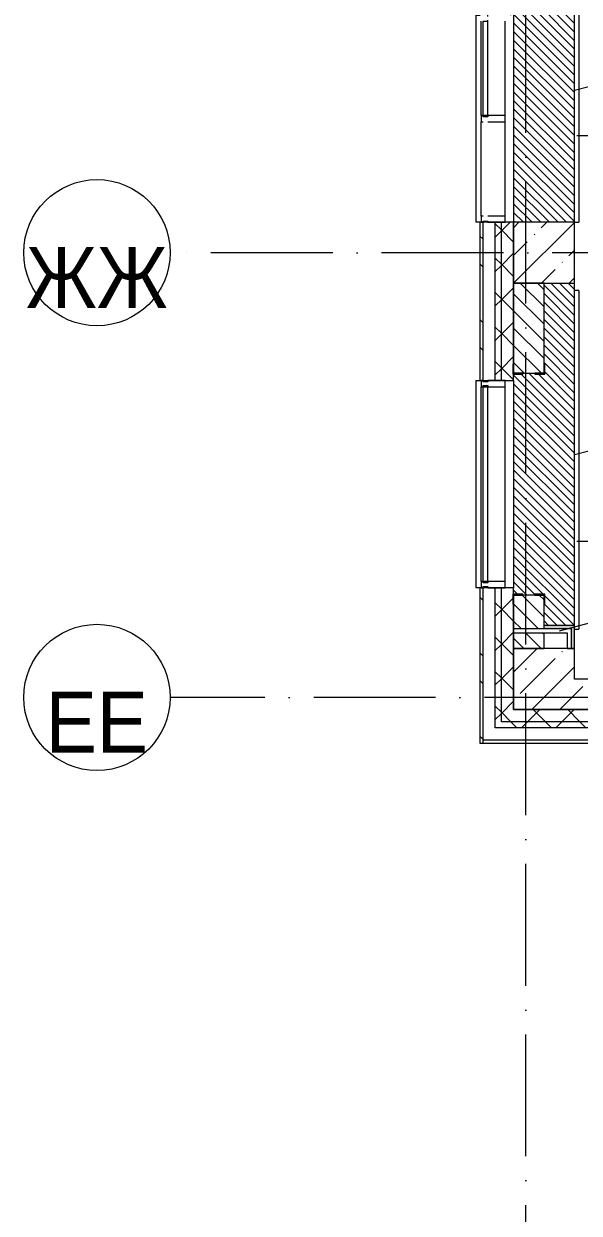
# Model space of a CAD drawing. Header units: millimetres. Extents: x -6467 to 105918, y -7090 to 92481.
# Drawn here: x -6467 to -1912, y 51047 to 60810 of the extents above; entities that cross this region are included whole.
import ezdxf

# ---------------------------------------------------------------- set-up
doc = ezdxf.new("R2010")
doc.units = ezdxf.units.MM
doc.linetypes.add('50_200_ШТРИХ_1Т_ш5_п1_п1_', pattern=[1400, 1000, -200, 0, -200])
for name, color, linetype, lineweight in [('A-FLOR', 7, 'Continuous', 9), ('A-FLOR-IDEN', 7, 'Continuous', 9), ('A-GLAZ', 7, 'Continuous', 5), ('A-GLAZ-CWMG', 7, 'Continuous', 9), ('A-GLAZ-CWMG-1', 7, 'Continuous', 20), ('A-WALL', 7, 'Continuous', 5), ('A-WALL-FNSH-1', 7, 'Continuous', 5), ('A-WALL-IDEN', 7, 'Continuous', 9), ('I-WALL', 7, 'Continuous', 5), ('S-COLS', 7, 'Continuous', 9), ('S-COLS-1', 7, 'Continuous', 5)]:
    doc.layers.add(name, color=color, linetype=linetype, lineweight=lineweight)
for name, color, linetype, lineweight, true_color in [('A-FLOR-PATT-1', 7, 'Continuous', 5, 0xd61c12), ('A-GENM-1', 7, 'Continuous', 9, 0xaaaaaa), ('A-GENM-2', 7, 'Continuous', 20, 0xaaaaaa), ('A-WALL-1', 7, 'Continuous', 5, 0x77b143), ('A-WALL-3', 7, 'Continuous', 5, 0x787878), ('Оси-1', 7, 'Continuous', 20, 0xaaaaaa), ('Оси-2', 7, 'Continuous', 9, 0xaaaaaa), ('Оси-3', 7, '50_200_ШТРИХ_1Т_ш5_п1_п1_', 9, 0xaaaaaa)]:
    doc.layers.add(name, color=color, linetype=linetype, lineweight=lineweight, true_color=true_color)
doc.styles.add('Arial', font='arial.ttf', dxfattribs={"width": 0.9, "height": 500})
pattern_1 = [(45, (0, 0), (-228.0985, 228.0985), []), (45, (228.1, 0), (-228.0985, 228.0985), [403.225, -80.645, 6.706, -73.939])]
pattern_2 = [(45, (0, 0), (-141.42136, 141.42136), []), (135, (0, 0), (-141.42136, -141.42136), [])]

# ---------------------------------------------------------------- blocks, each defined once
blk = doc.blocks.new('Прямоугольный импост - Импост структурный с накладкой - 180мм-22437098-АИ_План этажа Радиаторы_2')
at = {"layer": 'A-GLAZ-CWMG-1'}
for p, q in [((-50, 0), (-50, 17)), ((-50, 17), (0, 17)), ((-40, 0), (-50, 0)), ((-40, -40), (-40, 0)), ((0, 0), (-10, 0)), ((-10, 0), (-10, -40)), ((0, 17), (0, 0)), ((-50, -180), (-50, -40)), ((-50, -40), (-40, -40)), ((-10, -40), (0, -40)), ((0, -40), (0, -180)), ((0, -180), (-50, -180))]:
    blk.add_line(p, q, dxfattribs=at)
blk = doc.blocks.new('Прямоугольный импост - Импост структурный с накладкой - 180мм-22437099-АИ_План этажа Радиаторы_2')
at = {"layer": 'A-GLAZ-CWMG-1'}
for p, q in [((0, 17), (-50, 17)), ((-50, 17), (-50, 0)), ((-50, 0), (-40, 0)), ((-40, 0), (-40, -40)), ((-10, -40), (-10, 0)), ((-10, 0), (0, 0)), ((0, 0), (0, 17)), ((-40, -40), (-50, -40)), ((-50, -40), (-50, -180)), ((0, -40), (-10, -40)), ((0, -180), (0, -40)), ((-50, -180), (0, -180))]:
    blk.add_line(p, q, dxfattribs=at)
blk = doc.blocks.new('Прямоугольный импост - Импост структурный с накладкой - 180мм-V235-АИ_План этажа Радиаторы_2')
at = {"layer": 'A-GLAZ-CWMG'}
for p, q in [((-2717, 56231), (-2717, 57831)), ((-2700, 57831), (-2660, 57831)), ((-2700, 56231), (-2700, 57831)), ((-2660, 56231), (-2660, 57831)), ((-2520, 56231), (-2520, 57831)), ((-2660, 56231), (-2700, 56231))]:
    blk.add_line(p, q, dxfattribs=at)
blk = doc.blocks.new('Прямоугольный импост - Импост структурный с накладкой - 180мм-22437111-АИ_План этажа Радиаторы_2')
at = {"layer": 'A-GLAZ-CWMG-1'}
for p, q in [((-50, 0), (-50, 17)), ((-50, 17), (0, 17)), ((0, 0), (-10, 0)), ((-10, 0), (-10, -40)), ((0, 17), (0, 0)), ((-50, -180), (-50, -40)), ((-10, -40), (0, -40)), ((0, -40), (0, -180)), ((0, -180), (-50, -180))]:
    blk.add_line(p, q, dxfattribs=at)
blk = doc.blocks.new('Прямоугольный импост - Импост структурный с накладкой - 180мм-22071093-АИ_План этажа Радиаторы_2')
at = {"layer": 'A-GLAZ-CWMG'}
for p, q in [((23480, 63231), (23480, 64006)), ((23497, 64006), (23537, 64006)), ((23497, 63231), (23497, 64006)), ((23537, 63231), (23537, 64006)), ((23677, 63231), (23677, 64006)), ((23537, 63231), (23497, 63231))]:
    blk.add_line(p, q, dxfattribs=at)
blk = doc.blocks.new('Прямоугольный импост - Импост структурный с накладкой - 180мм-V232-АИ_План этажа Радиаторы_2')
at = {"layer": 'A-GLAZ-CWMG'}
for p, q in [((6637, 55111), (5862, 55111)), ((6637, 54914), (5862, 54914))]:
    blk.add_line(p, q, dxfattribs=at)
blk = doc.blocks.new('Прямоугольный импост - Импост структурный с накладкой - 180мм-V237-АИ_План этажа Радиаторы_2')
at = {"layer": 'A-GLAZ-CWMG-1'}
for p, q in [((-25, 0), (-25, 17)), ((-25, 17), (25, 17)), ((-15, 0), (-25, 0)), ((-15, -40), (-15, 0)), ((25, 17), (25, 0)), ((-25, -180), (-25, -40)), ((-25, -40), (-15, -40)), ((25, -40), (25, -180)), ((25, -180), (-25, -180))]:
    blk.add_line(p, q, dxfattribs=at)
blk = doc.blocks.new('Фахверк _газобетон торцы_241 - Фахверк _газобетон торцы_-25571372-АИ_План этажа Радиаторы_2')
at = {"layer": 'A-GENM-2'}
for p, q in [((89406, 11134.7), (89325, 11134.7)), ((89325, 11134.7), (89325, 11128.7)), ((89406, 11053.7), (89406, 11134.7)), ((89325, 11128.7), (89400, 11128.7)), ((89400, 11128.7), (89400, 11053.7)), ((89400, 11053.7), (89406, 11053.7)), ((89400, 10953.7), (89400, 10878.7)), ((89406, 10953.7), (89400, 10953.7)), ((89406, 10872.7), (89406, 10953.7)), ((89400, 10878.7), (89325, 10878.7)), ((89325, 10878.7), (89325, 10872.7)), ((89325, 10872.7), (89406, 10872.7))]:
    blk.add_line(p, q, dxfattribs=at)
blk = doc.blocks.new('Фахверк _газобетон торцы_242 - Фахверк _газобетон торцы_-25571392-АИ_План этажа Радиаторы_2')
at = {"layer": 'A-GENM-2'}
for p, q in [((89406, 156989.3), (89325, 156989.3)), ((89325, 156989.3), (89325, 156983.3)), ((89325, 156983.3), (89400, 156983.3)), ((89400, 156983.3), (89400, 156908.3)), ((89400, 156908.3), (89406, 156908.3)), ((89406, 156908.3), (89406, 156989.3)), ((89406, 156808.3), (89400, 156808.3)), ((89400, 156808.3), (89400, 156733.3)), ((89406, 156727.3), (89406, 156808.3)), ((89400, 156733.3), (89325, 156733.3)), ((89325, 156733.3), (89325, 156727.3)), ((89325, 156727.3), (89406, 156727.3))]:
    blk.add_line(p, q, dxfattribs=at)
blk = doc.blocks.new('Фахверк _газобетон торцы_305 - Фахверк _газобетон торцы_-25574323-АИ_План этажа Радиаторы_2')
at = {"layer": 'A-GENM-2'}
for p, q in [((89406, 156989.3), (89325, 156989.3)), ((89325, 156989.3), (89325, 156983.3)), ((89325, 156983.3), (89400, 156983.3)), ((89400, 156983.3), (89400, 156908.3)), ((89400, 156908.3), (89406, 156908.3)), ((89406, 156908.3), (89406, 156989.3)), ((89406, 156808.3), (89400, 156808.3)), ((89400, 156808.3), (89400, 156733.3)), ((89406, 156727.3), (89406, 156808.3)), ((89400, 156733.3), (89325, 156733.3)), ((89325, 156733.3), (89325, 156727.3)), ((89325, 156727.3), (89406, 156727.3))]:
    blk.add_line(p, q, dxfattribs=at)
blk = doc.blocks.new('Отлив_СКБ - Отлив витража-V395-АИ_План этажа Радиаторы_2')
at = {"layer": 'A-GLAZ'}
for p, q in [((0, 67), (0, 100)), ((1700, 100), (0, 100)), ((1700, 100), (1700, 67)), ((0, 2), (10, 2)), ((865, 2), (875, 2)), ((1650, 2), (1660, 2)), ((1690, 2), (1700, 2))]:
    blk.add_line(p, q, dxfattribs=at)
blk = doc.blocks.new('Отлив_СКБ - Отлив витража-V396-АИ_План этажа Радиаторы_2')
at = {"layer": 'A-GLAZ'}
for p, q in [((0, 67), (0, 100)), ((1700, 100), (0, 100)), ((1700, 100), (1700, 67)), ((0, 2), (10, 2)), ((40, 2), (50, 2)), ((1650, 2), (1660, 2)), ((1690, 2), (1700, 2))]:
    blk.add_line(p, q, dxfattribs=at)
blk = doc.blocks.new('Ось сетки - Круг_Ø6_00__ISO-2_5_0_9K_-17386508-АИ_План этажа Радиаторы_2')
at = {"layer": 'Оси-1'}
blk.add_circle((0, 0), 3, dxfattribs=at)

msp = doc.modelspace()

# ---------------------------------------------------------------- hatches: boundary and pattern name
at = {"layer": 'A-FLOR-PATT-1'}
h = msp.add_hatch(dxfattribs=at)
h.set_pattern_fill('FP_341', color=256, style=0, pattern_type=2)
h.set_pattern_definition([(315, (-2200, 60355.694), (35.3553, 35.3553), [])])
h.paths.add_polyline_path([(-2154.5, 59180.7), (-1950, 59180.7), (-1950, 61350.7), (-2200, 61350.7), (-2200, 61016), (-2194, 61016), (-2194, 60935), (-2275, 60935), (-2275, 60941), (-2375, 60941), (-2375, 60935), (-2450, 60935), (-2450, 59180.7), (-2200, 59180.7)])
h = msp.add_hatch(dxfattribs=at)
h.set_pattern_fill('FP_340', color=256, style=0, pattern_type=2)
h.set_pattern_definition([(315, (-2200, 57180.87), (35.3553, 35.3553), [])])
h.paths.add_polyline_path([(-1975, 55871), (-1950, 55871), (-1950, 58680.7), (-2200, 58680.7), (-2200, 58016), (-2194, 58016), (-2194, 57935), (-2275, 57935), (-2275, 57941), (-2375, 57941), (-2375, 57935), (-2450, 57935), (-2449.2, 56127), (-2375, 56127), (-2375, 56121), (-2275, 56121), (-2275, 56127), (-2194, 56127), (-2194, 56046), (-2200, 56046), (-2200, 55871), (-2010, 55871)])
at = {"layer": 'A-WALL'}
h = msp.add_hatch(dxfattribs=at)
h.set_pattern_fill('FP_125', color=256, style=0, pattern_type=2)
h.set_pattern_definition(pattern_2)
h.paths.add_polyline_path([(-2600, 55031), (-2550, 55031), (-2550, 56181), (-2600, 56181), (-2600, 55298.5)])
h.paths.add_polyline_path([(-2569.8, 57881), (-2550, 57881), (-2550, 59181), (-2600, 59181), (-2600, 57881)])
h.paths.add_polyline_path([(-2600, 60881), (-2550, 60881), (-2550, 62181), (-2600, 62181), (-2600, 60929.9)])
h.paths.add_polyline_path([(-2550, 63881), (-2550, 65181), (-2600, 65181), (-2600, 63881), (-2569.8, 63881)])
h.paths.add_polyline_path([(-2569.8, 66881), (-2550, 66881), (-2550, 68081), (-2600, 68081), (-2600, 66881)])
h.paths.add_polyline_path([(-2600, 69781), (-2550, 69781), (-2550, 71091), (-2600, 71091), (-2600, 70081)])
h.paths.add_polyline_path([(-2569.8, 72791), (-2550, 72791), (-2550, 74081), (-2600, 74081), (-2600, 72791)])
h.paths.add_polyline_path([(-2600, 75781), (-2550, 75781), (-2550, 77081), (-2600, 77081), (-2600, 76416.4)])
h.paths.add_polyline_path([(-2569.8, 78781), (-2550, 78781), (-2550, 79981), (-2600, 79981), (-2600, 78781)])
h.paths.add_polyline_path([(-2600, 81681), (-2550, 81681), (-2550, 83081), (-2600, 83081), (-2600, 82047.8)])
h.paths.add_polyline_path([(-2569.8, 84781), (-2550, 84781), (-2550, 85831), (-2600, 85831), (-2600, 84781)])
h = msp.add_hatch(dxfattribs=at)
h.set_pattern_fill('FP_125', color=256, style=0, pattern_type=2)
h.set_pattern_definition(pattern_2)
h.paths.add_polyline_path([(-2450, 55081), (-2450, 56181), (-2550, 56181), (-2550, 55081)])
h.paths.add_polyline_path([(-2450, 57881), (-2450, 59181), (-2550, 59181), (-2550, 57881)])
h.paths.add_polyline_path([(-2450, 60881), (-2450, 62181), (-2550, 62181), (-2550, 60881)])
h.paths.add_polyline_path([(-2550, 63881), (-2450, 63881), (-2450, 65181), (-2550, 65181), (-2550, 64449.6)])
h.paths.add_polyline_path([(-2550, 66881), (-2450, 66881), (-2450, 68081), (-2550, 68081), (-2550, 67180.7)])
h.paths.add_polyline_path([(-2550, 69781), (-2450, 69781), (-2450, 71091), (-2550, 71091), (-2550, 70081)])
h.paths.add_polyline_path([(-2450, 72791), (-2450, 74081), (-2550, 74081), (-2550, 72791)])
h.paths.add_polyline_path([(-2450, 75781), (-2450, 77081), (-2550, 77081), (-2550, 75781)])
h.paths.add_polyline_path([(-2450, 78781), (-2450, 79981), (-2550, 79981), (-2550, 78781)])
h.paths.add_polyline_path([(-2550, 81681), (-2450, 81681), (-2450, 83081), (-2550, 83081), (-2550, 82047.8)])
h.paths.add_polyline_path([(-2450, 84781), (-2450, 85781), (-2550, 85781), (-2550, 84781)])
h = msp.add_hatch(dxfattribs=at)
h.set_pattern_fill('FP_1', color=256, style=0, pattern_type=2)
h.set_pattern_definition(pattern_1)
h.paths.add_polyline_path([(5300, 55181), (5300, 55431), (-1950, 55431), (-1950, 55181), (2828.5, 55181)])
h = msp.add_hatch(dxfattribs=at)
h.set_pattern_fill('FP_125', color=256, style=0, pattern_type=2)
h.set_pattern_definition(pattern_2)
h.paths.add_polyline_path([(74400, 55081), (74400, 55181), (68087, 55181), (68087, 55081), (74350, 55081)])
h.paths.add_polyline_path([(65946.4, 55081), (66450, 55081), (66450, 55181), (64968.4, 55181), (64968.4, 55081), (65115.9, 55081)])
h.paths.add_polyline_path([(63968.4, 55081), (63968.4, 55181), (62760.4, 55181), (62760.4, 55081), (63870.1, 55081)])
h.paths.add_polyline_path([(66950, 55081), (67212, 55081), (67212, 55181), (66950, 55181), (66950, 55169.4)])
h.paths.add_polyline_path([(59760.4, 55081), (60940.4, 55081), (60940.4, 55181), (59760.4, 55181)])
h.paths.add_polyline_path([(57940.4, 55081), (57940.4, 55181), (56760.4, 55181), (56760.4, 55081), (57641.4, 55081)])
h.paths.add_polyline_path([(54734.6, 55081), (54940.4, 55081), (54940.4, 55181), (53760.4, 55181), (53760.4, 55081), (54319.4, 55081)])
h.paths.add_polyline_path([(51827.9, 55081), (51940.4, 55081), (51940.4, 55181), (50760.4, 55181), (50760.4, 55081), (50997.4, 55081)])
h.paths.add_polyline_path([(47760.4, 55081), (48940.4, 55081), (48940.4, 55181), (47760.4, 55181)])
h.paths.add_polyline_path([(45599.2, 55081), (45940.4, 55081), (45940.4, 55181), (44460.4, 55181), (44460.4, 55081), (45183.9, 55081)])
h.paths.add_polyline_path([(41861.9, 55081), (42640.4, 55081), (42640.4, 55181), (41460.4, 55181), (41460.4, 55081)])
h.paths.add_polyline_path([(39640.4, 55081), (39640.4, 55181), (38460.4, 55181), (38460.4, 55081), (39370.4, 55081)])
h.paths.add_polyline_path([(36640.4, 55081), (36640.4, 55181), (35460.4, 55181), (35460.4, 55081), (36463.7, 55081)])
h.paths.add_polyline_path([(32726.4, 55081), (33640.4, 55081), (33640.4, 55181), (32460.4, 55181), (32460.4, 55081)])
h.paths.add_polyline_path([(30640.4, 55081), (30640.4, 55181), (29460.4, 55181), (29460.4, 55081), (30234.9, 55081)])
h.paths.add_polyline_path([(26400, 55081), (27640.4, 55081), (27640.4, 55181), (26400, 55181)])
h.paths.add_polyline_path([(23590.9, 55081), (24700, 55081), (24700, 55181), (23400, 55181), (23400, 55081)])
h.paths.add_polyline_path([(21514.7, 55081), (21700, 55081), (21700, 55181), (20400, 55181), (20400, 55081), (21099.4, 55081)])
h.paths.add_polyline_path([(17400, 55081), (18700, 55081), (18700, 55181), (17400, 55181)])
h.paths.add_polyline_path([(16116.5, 55081), (16525, 55081), (16525, 55181), (6687, 55181), (6687, 55081), (14455.5, 55081)])
h.paths.add_polyline_path([(5812, 55081), (5812, 55181), (-2450, 55181), (-2450, 55081), (2828.5, 55081)])
h = msp.add_hatch(dxfattribs=at)
h.set_pattern_fill('FP_125', color=256, style=0, pattern_type=2)
h.set_pattern_definition(pattern_2)
h.paths.add_polyline_path([(74350, 55031), (74350, 55081), (68087, 55081), (68087, 55031), (74251.4, 55031)])
h.paths.add_polyline_path([(67212, 55031), (67212, 55081), (66950, 55081), (66950, 55031)])
h.paths.add_polyline_path([(66450, 55031), (66450, 55081), (64968.4, 55081), (64968.4, 55031), (65946.4, 55031)])
h.paths.add_polyline_path([(63870.1, 55031), (63968.4, 55031), (63968.4, 55081), (62760.4, 55081), (62760.4, 55031), (63454.9, 55031)])
h.paths.add_polyline_path([(60940.4, 55031), (60940.4, 55081), (59760.4, 55081), (59760.4, 55031), (60132.9, 55031)])
h.paths.add_polyline_path([(57641.4, 55031), (57940.4, 55031), (57940.4, 55081), (56760.4, 55081), (56760.4, 55031), (56810.9, 55031)])
h.paths.add_polyline_path([(54734.6, 55031), (54940.4, 55031), (54940.4, 55081), (53760.4, 55081), (53760.4, 55031), (54319.4, 55031)])
h.paths.add_polyline_path([(51940.4, 55031), (51940.4, 55081), (50760.4, 55081), (50760.4, 55031), (51827.9, 55031)])
h.paths.add_polyline_path([(47760.4, 55031), (48940.4, 55031), (48940.4, 55081), (47760.4, 55081)])
h.paths.add_polyline_path([(45599.2, 55031), (45940.4, 55031), (45940.4, 55081), (44460.4, 55081), (44460.4, 55031), (45183.9, 55031)])
h.paths.add_polyline_path([(42640.4, 55031), (42640.4, 55081), (41460.4, 55081), (41460.4, 55031), (41861.9, 55031)])
h.paths.add_polyline_path([(39370.4, 55031), (39640.4, 55031), (39640.4, 55081), (38460.4, 55081), (38460.4, 55031), (38539.9, 55031)])
h.paths.add_polyline_path([(36463.7, 55031), (36640.4, 55031), (36640.4, 55081), (35460.4, 55081), (35460.4, 55031), (36048.4, 55031)])
h.paths.add_polyline_path([(33640.4, 55031), (33640.4, 55081), (32460.4, 55081), (32460.4, 55031), (33556.9, 55031)])
h.paths.add_polyline_path([(29460.4, 55031), (30640.4, 55031), (30640.4, 55081), (29460.4, 55081)])
h.paths.add_polyline_path([(26400, 55031), (27640.4, 55031), (27640.4, 55081), (26400, 55081)])
h.paths.add_polyline_path([(23400, 55031), (24700, 55031), (24700, 55081), (23400, 55081)])
h.paths.add_polyline_path([(21099.4, 55031), (21700, 55031), (21700, 55081), (20400, 55081), (20400, 55031)])
h.paths.add_polyline_path([(16525, 55031), (16525, 55081), (6687, 55081), (6687, 55031), (16116.5, 55031)])
h.paths.add_polyline_path([(18607.9, 55031), (18700, 55031), (18700, 55081), (17400, 55081), (17400, 55031), (17777.5, 55031)])
h.paths.add_polyline_path([(5812, 55031), (5812, 55081), (-2550, 55081), (-2550, 55031), (2828.5, 55031)])
at = {"layer": 'A-WALL-1'}
for points in [[(-1975, 55846), (-1975, 55871), (-2200, 55871), (-2200, 55846), (-2010, 55846)], [(-1950, 55681), (-1950, 55871), (-1975, 55871), (-1975, 55681)]]:
    msp.add_hatch(color=256, dxfattribs=at).paths.add_polyline_path(points)
at = {"layer": 'A-WALL-3'}
h = msp.add_hatch(dxfattribs=at)
h.set_pattern_fill('FP_124', color=256, style=0, pattern_type=2)
h.set_pattern_definition([(135, (0, 0), (-342.1478, -342.1478), []), (135, (228.1, 0), (-342.1478, -342.1478), [])])
h.paths.add_polyline_path([(-2727, 54904), (-2700, 54904), (-2700, 56181), (-2727, 56181), (-2727, 55298.5)])
h.paths.add_polyline_path([(-2727, 57881), (-2700, 57881), (-2700, 59181), (-2727, 59181), (-2727, 58114.2)])
h.paths.add_polyline_path([(-2700, 60881), (-2700, 62181), (-2727, 62181), (-2727, 60881)])
h.paths.add_polyline_path([(-2727, 63881), (-2700, 63881), (-2700, 65181), (-2727, 65181), (-2727, 64449.6)])
h.paths.add_polyline_path([(-2727, 66881), (-2700, 66881), (-2700, 68081), (-2727, 68081), (-2727, 67265.3)])
h.paths.add_polyline_path([(-2700, 69781), (-2700, 71091), (-2727, 71091), (-2727, 69781)])
h.paths.add_polyline_path([(-2700, 72791), (-2700, 74081), (-2727, 74081), (-2727, 72791)])
h.paths.add_polyline_path([(-2700, 75781), (-2700, 77081), (-2727, 77081), (-2727, 75781)])
h.paths.add_polyline_path([(-2700, 78781), (-2700, 79981), (-2727, 79981), (-2727, 78781)])
h.paths.add_polyline_path([(-2700, 81681), (-2700, 83081), (-2727, 83081), (-2727, 81681)])
h.paths.add_polyline_path([(-2700, 84781), (-2700, 85958), (-2727, 85958), (-2727, 84781)])
at = {"layer": 'I-WALL'}
h = msp.add_hatch(dxfattribs=at)
h.set_pattern_fill('FP_2', color=256, style=0, pattern_type=2)
h.set_pattern_definition([(135, (0, 0), (-70.71068, -70.71068), [])])
h.paths.add_polyline_path([(-2200, 55681), (-2200, 55811), (-2450, 55811), (-2450, 55681)])
h.paths.add_polyline_path([(-2200, 55846), (-2200, 56121), (-2450, 56121), (-2450, 55846)])
h.paths.add_polyline_path([(-2200, 57941), (-2200, 58680.7), (-2450, 58680.7), (-2450, 57941)])
h.paths.add_polyline_path([(-2450, 60941), (-2200, 60941), (-2200, 61375.7), (-2450, 61375.7)])
h.paths.add_polyline_path([(-2200, 61410.7), (-2200, 61530.7), (-2450, 61530.7), (-2450, 61410.7)])
h.paths.add_polyline_path([(-2200, 62030.7), (-2200, 62121), (-2450, 62121), (-2450, 62030.7)])
h.paths.add_polyline_path([(-2450, 63941), (-2200, 63941), (-2200, 65121), (-2450, 65121), (-2450, 64449.6)])
h.paths.add_polyline_path([(-2200, 66941), (-2200, 67025.7), (-2450, 67025.7), (-2450, 66941)])
h.paths.add_polyline_path([(-2450, 67060.7), (-2200, 67060.7), (-2200, 67180.7), (-2450, 67180.7)])
h.paths.add_polyline_path([(-2450, 67680.7), (-2200, 67680.7), (-2200, 68021), (-2450, 68021), (-2450, 67969.2)])
h.paths.add_polyline_path([(-2450, 69841), (-2200, 69841), (-2200, 71031), (-2450, 71031), (-2450, 70081)])
h.paths.add_polyline_path([(-2200, 72851), (-2200, 73031), (-2450, 73031), (-2450, 72851)])
h.paths.add_polyline_path([(-2200, 73531), (-2200, 73686), (-2450, 73686), (-2450, 73531)])
h.paths.add_polyline_path([(-2450, 73721), (-2200, 73721), (-2200, 74021), (-2450, 74021), (-2450, 73952.6)])
h.paths.add_polyline_path([(-2200, 75841), (-2200, 76331), (-2450, 76331), (-2450, 75841)])
h.paths.add_polyline_path([(-2200, 76831), (-2200, 76961), (-2450, 76961), (-2450, 76831)])
h.paths.add_polyline_path([(-2450, 76996), (-2200, 76996), (-2200, 77021), (-2450, 77021)])
h.paths.add_polyline_path([(-2200, 78841), (-2200, 79921), (-2450, 79921), (-2450, 78841)])
h.paths.add_polyline_path([(-2200, 81741), (-2200, 81780.7), (-2450, 81780.7), (-2450, 81741)])
h.paths.add_polyline_path([(-2200, 82280.7), (-2200, 83021), (-2450, 83021), (-2450, 82280.7)])
h.paths.add_polyline_path([(-2200, 84841), (-2200, 85026), (-2450, 85026), (-2450, 84841)])
h.paths.add_polyline_path([(-2200, 85061), (-2200, 85181), (-2450, 85181), (-2450, 85061)])
at = {"layer": 'S-COLS-1'}
h = msp.add_hatch(dxfattribs=at)
h.set_pattern_fill('FP_1', color=256, style=0, pattern_type=2)
h.set_pattern_definition(pattern_1)
h.paths.add_polyline_path([(-2154.5, 58680.7), (-1950, 58680.7), (-1950, 59180.7), (-2450, 59180.7), (-2450, 58680.7), (-2200, 58680.7)])
h = msp.add_hatch(dxfattribs=at)
h.set_pattern_fill('FP_1', color=256, style=0, pattern_type=2)
h.set_pattern_definition(pattern_1)
h.paths.add_polyline_path([(-2450, 55181), (-1950, 55181), (-1950, 55681), (-2450, 55681), (-2450, 55298.5)])

# ---------------------------------------------------------------- linework, layer by layer
at = {"layer": 'A-FLOR'}
for p, q in [((-1950, 59180.7), (-1950, 61350.7)), ((-2450, 60881), (-2450, 59181)), ((-1950, 55871), (-1950, 58680.7)), ((-2450, 57881), (-2450, 56181))]:
    msp.add_line(p, q, dxfattribs=at)
at = {"layer": 'A-FLOR-IDEN'}
for p, q in [((-1950, 60265.7), (-1112.2, 60475.8)), ((-1950, 57275.9), (-1112.2, 57486))]:
    msp.add_line(p, q, dxfattribs=at)
at = {"layer": 'A-WALL'}
for p, q in [((-1915, 61350.7), (-1915, 59180.7)), ((-2700, 57881), (-2700, 59181)), ((-2600, 57881), (-2600, 59181)), ((-2550, 57881), (-2550, 59181)), ((-1950, 59180.7), (-1915, 59180.7)), ((-2450, 58680.7), (-2450, 57941)), ((-2200, 58680.7), (-2450, 58680.7)), ((-2200, 57941), (-2200, 58680.7)), ((-1915, 58620.7), (-1950, 58620.7)), ((-1915, 58620.7), (-1915, 55841)), ((-2450, 57941), (-2200, 57941)), ((-2700, 54904), (-2700, 56181)), ((-2600, 55031), (-2600, 56181)), ((-2550, 55081), (-2550, 56181)), ((-2200, 56121), (-2450, 56121)), ((-2450, 56121), (-2450, 55681)), ((-2200, 55846), (-2200, 56121)), ((-2450, 55846), (-1975, 55846)), ((-1975, 55681), (-1975, 55846)), ((-2450, 55811), (-2010, 55811)), ((-2200, 55681), (-2200, 55811)), ((-2010, 55811), (-2010, 55681)), ((-1950, 55841), (-1915, 55841)), ((-2450, 55681), (-2200, 55681)), ((-2010, 55681), (-1975, 55681)), ((5300, 55431), (-1950, 55431)), ((-1950, 55181), (5749.5, 55181)), ((5812, 55081), (-2550, 55081)), ((5812, 55031), (-2600, 55031)), ((5812, 54931), (-2700, 54931))]:
    msp.add_line(p, q, dxfattribs=at)
at = {"layer": 'A-WALL-FNSH-1'}
for p, q in [((-2727, 59181), (-2727, 57881)), ((-2450, 59181), (-2727, 59181)), ((-2450, 57881), (-2450, 59181)), ((-2727, 57881), (-2450, 57881)), ((-2727, 56181), (-2727, 54904)), ((-2450, 56181), (-2727, 56181)), ((-2450, 55181), (-2450, 56181)), ((-1950, 55871), (-2200, 55871)), ((-1950, 55681), (-1950, 55871)), ((-1975, 55681), (-1950, 55681)), ((5812, 55181), (-2450, 55181)), ((-2727, 54904), (5812, 54904))]:
    msp.add_line(p, q, dxfattribs=at)
at = {"layer": 'A-WALL-IDEN'}
for p, q in [((-1932.5, 59894.3), (-1314.4, 59894.3)), ((-1932.5, 56564.4), (-1369.4, 56564.4)), ((-2072.3, 55827.5), (-1265.8, 56042.6))]:
    msp.add_line(p, q, dxfattribs=at)
at = {"layer": 'S-COLS'}
msp.add_line((-2450, 58680.7), (-2200, 58680.7), dxfattribs=at)
at = {"layer": 'S-COLS-1'}
for p, q in [((-1950, 59180.7), (-2450, 59180.7)), ((-2450, 59180.7), (-2450, 58680.7)), ((-1950, 58680.7), (-1950, 59180.7)), ((-2200, 58680.7), (-1950, 58680.7)), ((-1950, 55681), (-2450, 55681)), ((-2450, 55681), (-2450, 55181)), ((-1950, 55431), (-1950, 55681)), ((-2450, 55181), (-1950, 55181))]:
    msp.add_line(p, q, dxfattribs=at)
at = {"layer": 'Оси-3'}
for p, q in [((-2350, -5889.7), (-2350, 91281)), ((74472.3, 58931), (-5267.3, 58931)), ((104718, 55281), (-5267.3, 55281))]:
    msp.add_line(p, q, dxfattribs=at)

# ---------------------------------------------------------------- block references
at = {"layer": 'A-GENM-1'}
for name, p, rotation in [('Фахверк _газобетон торцы_241 - Фахверк _газобетон торцы_-25571372-АИ_План этажа Радиаторы_2', (-13328.7, 147341), 270.0000000000001), ('Фахверк _газобетон торцы_242 - Фахверк _газобетон торцы_-25571392-АИ_План этажа Радиаторы_2', (154533.3, -33279), 89.9999999999999), ('Фахверк _газобетон торцы_305 - Фахверк _газобетон торцы_-25574323-АИ_План этажа Радиаторы_2', (154533.3, -33279), 89.9999999999999)]:
    msp.add_blockref(name, p, dxfattribs=dict(at, rotation=rotation))
at = {"layer": 'A-GLAZ', "rotation": 89.99999999999937}
for name, p in [('Отлив_СКБ - Отлив витража-V395-АИ_План этажа Радиаторы_2', (-2660, 59181)), ('Отлив_СКБ - Отлив витража-V396-АИ_План этажа Радиаторы_2', (-2660, 56181))]:
    msp.add_blockref(name, p, dxfattribs=at)
at = {"layer": 'A-GLAZ-CWMG'}
for name, p in [('Прямоугольный импост - Импост структурный с накладкой - 180мм-22071093-АИ_План этажа Радиаторы_2', (-26197, -3175)), ('Прямоугольный импост - Импост структурный с накладкой - 180мм-V235-АИ_План этажа Радиаторы_2', (0, 0))]:
    msp.add_blockref(name, p, dxfattribs=at)
at = {"layer": 'A-GLAZ-CWMG', "extrusion": (0, 0, -1), "rotation": 270.0000000000022}
for name, p in [('Прямоугольный импост - Импост структурный с накладкой - 180мм-V237-АИ_План этажа Радиаторы_2', (2700, 60031)), ('Прямоугольный импост - Импост структурный с накладкой - 180мм-22437111-АИ_План этажа Радиаторы_2', (2700, 59181)), ('Прямоугольный импост - Импост структурный с накладкой - 180мм-22437098-АИ_План этажа Радиаторы_2', (2700, 56181))]:
    msp.add_blockref(name, p, dxfattribs=at)
at = {"layer": 'A-GLAZ-CWMG'}
for name, p, rotation in [('Прямоугольный импост - Импост структурный с накладкой - 180мм-V232-АИ_План этажа Радиаторы_2', (-57631, 65868), 269.9999999999995), ('Прямоугольный импост - Импост структурный с накладкой - 180мм-22437099-АИ_План этажа Радиаторы_2', (-2700, 57881), 89.99999999999775)]:
    msp.add_blockref(name, p, dxfattribs=dict(at, rotation=rotation))
at = {"layer": 'Оси-1', "xscale": 199.9999999999999, "yscale": 199.9999999999999, "zscale": 199.9999999999999, "rotation": 89.9999999999998}
for p in [(-5867.3, 58931), (-5867.3, 55281)]:
    msp.add_blockref('Ось сетки - Круг_Ø6_00__ISO-2_5_0_9K_-17386508-АИ_План этажа Радиаторы_2', p, dxfattribs=at)

# ---------------------------------------------------------------- texts
at = {"layer": 'Оси-2', "char_height": 500, "attachment_point": 5, "line_spacing_factor": 0.936439, "style": 'Arial'}
for s, insert, width in [('\\pt2286,4572,6858,9144,11430,13716,16002,18288,20574,22860,25146,27432,29718,32004,34290,36576,38862,41148,43434,45720,48006,50292,52578,54864,57150,59436,61722,64008,66294,68580,70866,73152;ЖЖ', (-5868.5, 58728.2), 1179), ('\\pt2286,4572,6858,9144,11430,13716,16002,18288,20574,22860,25146,27432,29718,32004,34290,36576,38862,41148,43434,45720,48006,50292,52578,54864,57150,59436,61722,64008,66294,68580,70866,73152;ЕЕ', (-5868.5, 55078.2), 846)]:
    msp.add_mtext(s, dxfattribs=dict(at, insert=insert, width=width))

doc.saveas('drawing.dxf')
